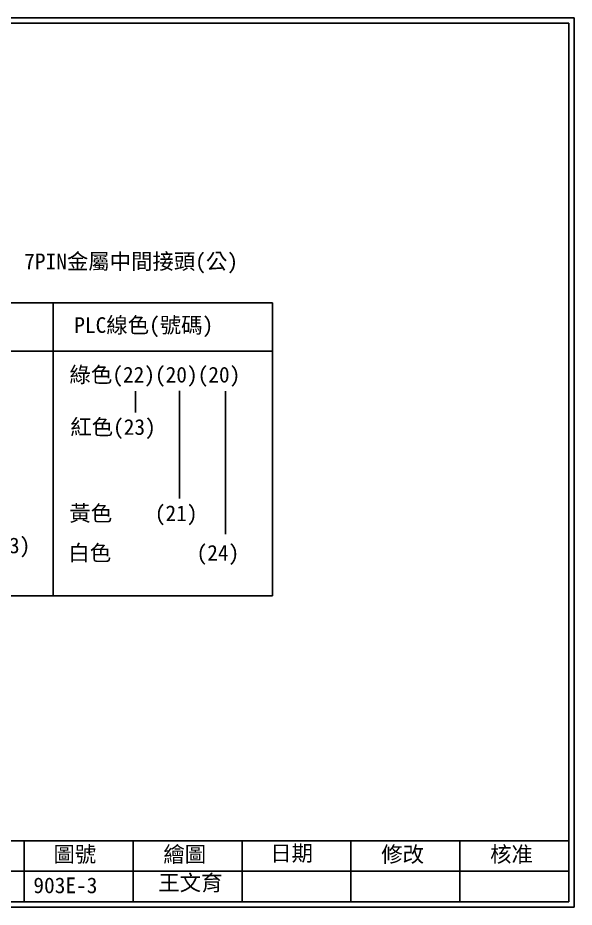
# Model space of a CAD drawing. Extents: x 325 to 612, y 3 to 207.
# Drawn here: x 484.6 to 612.3, y 3 to 207 of the extents above; entities that cross this region are included whole.
import ezdxf

# ---------------------------------------------------------------- set-up
doc = ezdxf.new("R2010")
doc.units = 0
doc.linetypes.add('HIDDEN0', pattern=[65, 50, -15])
doc.layers.add('圖框層', color=7, linetype='CONTINUOUS')
doc.layers.add('標尺寸層', color=3, linetype='CONTINUOUS')
doc.styles.add('STSL', font='kaiu.ttf')

msp = doc.modelspace()

# ---------------------------------------------------------------- linework, layer by layer
at = {"layer": '圖框層', "color": 7}
for p, q in [((612.32, 206.97), (325.32, 206.97)), ((612.32, 3), (612.32, 206.97)), ((611.07, 205.72), (326.57, 205.72)), ((611.07, 4.25), (611.07, 205.72)), ((326.57, 18.25), (611.07, 18.25)), ((486.07, 4.25), (486.07, 18.25)), ((511.07, 4.25), (511.07, 18.25)), ((536.07, 4.25), (536.07, 18.25)), ((561.07, 4.25), (561.07, 18.25)), ((586.07, 4.25), (586.07, 18.25)), ((461.07, 11.25), (611.07, 11.25)), ((326.57, 4.25), (611.07, 4.25)), ((325.32, 3), (612.32, 3))]:
    msp.add_line(p, q, dxfattribs=at)
at = {"layer": '標尺寸層', "color": 7}
for p, q in [((386.88, 141.63), (543.08, 141.63)), ((492.74, 141.63), (492.74, 74.4)), ((492.74, 74.4), (492.74, 141.63)), ((543.08, 141.63), (543.08, 74.4)), ((386.88, 130.55), (543.08, 130.55)), ((386.88, 74.4), (543.08, 74.4))]:
    msp.add_line(p, q, dxfattribs=at)
at = {"layer": '標尺寸層', "color": 7, "linetype": 'HIDDEN0'}
for p, q in [((511.65, 121.38), (511.65, 116.48)), ((521.75, 121.45), (521.75, 96.74)), ((532.3, 121.37), (532.3, 88.57))]:
    msp.add_line(p, q, dxfattribs=at)

# ---------------------------------------------------------------- texts
at = {"layer": '圖框層', "color": 4, "style": 'STSL'}
for s, p in [('7PIN金屬中間接頭(公)', (486.07, 149.31)), (' PLC線色(號碼)', (495.12, 134.7)), ('綠色(22)(20)(20)', (496.47, 123.33)), ('紅色(23)', (496.65, 111.33)), ('黃色    (21)', (496.44, 91.54)), ('急停(a接點 20 & 23)', (440.89, 84.17)), ('白色        (24)', (496.22, 82.47)), ('圖號', (492.78, 13.34)), ('繪圖', (518.01, 13.34)), ('日期', (542.54, 13.59)), ('修改', (568.01, 13.34)), ('核准', (593.01, 13.34)), ('王文育', (516.86, 6.8)), ('903E-3', (488.18, 6.22))]:
    msp.add_text(s, height=3.6, dxfattribs=at).set_placement(p)

doc.saveas('drawing.dxf')
